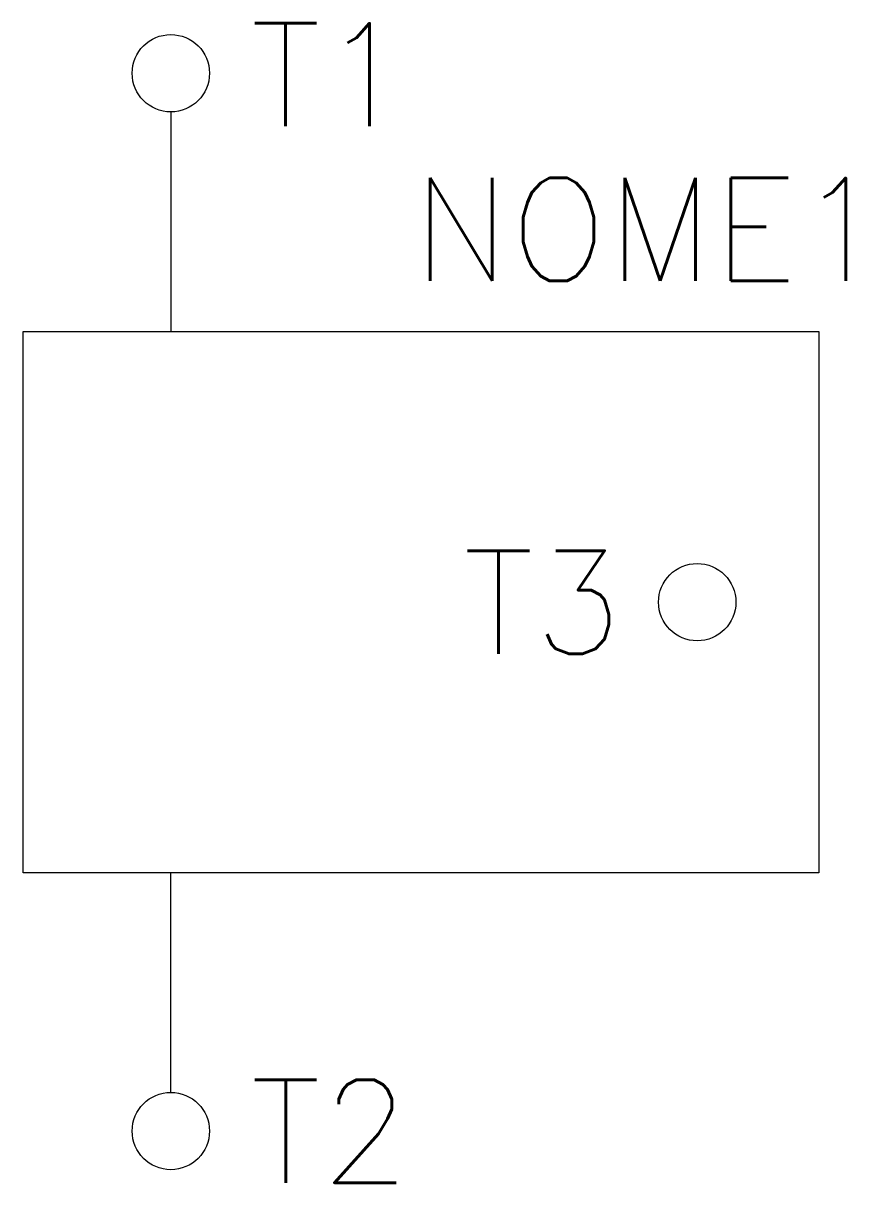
# Model space of a CAD drawing. Extents: x 325.4 to 341.4, y 167.3 to 189.8.
import ezdxf
from ezdxf.enums import TextEntityAlignment as Align

# ---------------------------------------------------------------- set-up
doc = ezdxf.new("R2010")
doc.units = 0
doc.header["$MEASUREMENT"] = 0
doc.layers.get('0').update_dxf_attribs({"linetype": 'CONTINUOUS'})
doc.styles.add('ROMANS', font='romans')

msp = doc.modelspace()

# ---------------------------------------------------------------- linework, layer by layer
for p, q in [((328.296, 188.067), (328.296, 183.807)), ((328.296, 169.049), (328.296, 173.309))]:
    msp.add_line(p, q)
at = {"color": 0}
msp.add_lwpolyline([(325.434, 183.807), (340.863, 183.807), (340.863, 173.309), (325.434, 173.309)], close=True, dxfattribs=at)
at = {"color": 0, "linetype": 'Continuous'}
for centre in [(328.296, 188.817), (328.296, 168.299)]:
    msp.add_circle(centre, 0.75, dxfattribs=at)
at = {"linetype": 'Continuous'}
msp.add_circle((338.502, 178.558), 0.75, dxfattribs=at)

# ---------------------------------------------------------------- texts
at = {"lineweight": -3, "style": 'ROMANS'}
for tag, text, p in [('T1', '', (329.837, 188.788)), ('T3', 'T3', (333.962, 178.554)), ('T2', '', (329.838, 168.295))]:
    msp.add_attdef(tag, text=text, height=2, dxfattribs=at).set_placement(p, align=Align.MIDDLE_LEFT)
at = {"lineweight": -3, "style": 'ROMANS', "flags": 1}
msp.add_attdef('NOME1', text='', height=2, dxfattribs=at).set_placement((332.983, 185.788), align=Align.MIDDLE_LEFT)

doc.saveas('drawing.dxf')
